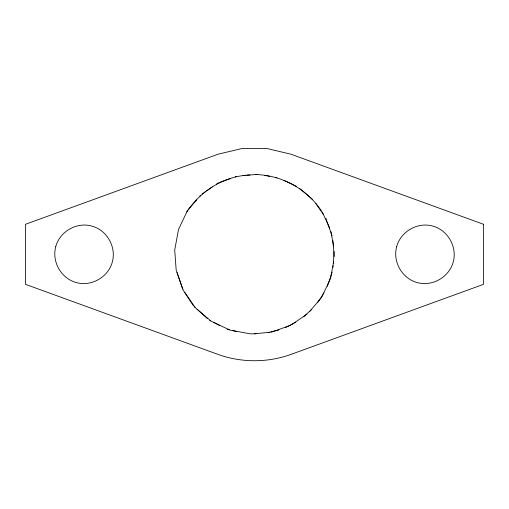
<?xml version="1.0" encoding="UTF-8"?>
<svg xmlns="http://www.w3.org/2000/svg" width="509" height="509" viewBox="0 0 509 509"><rect width="100%" height="100%" fill="white"/><g stroke="black" fill="none" stroke-linecap="round" stroke-linejoin="round"><path stroke-width="0.76" d="M333.032 267.18L333.141 265.698M333.306 263.477L334.184 251.452M330.526 278.633L333.586 261.944M327.325 286.395L332.129 272.181M196.582 199.922L187.42 210.688L178.474 229.527L174.714 250.046L176.184 270.139L183.38 290.48L195.227 307.646L211.108 321.16L229.947 330.106L250.46 333.872L256.052 333.758M321.898 296.804L322.846 294.8M323.164 294.126L330.188 279.339M317.781 302.371L323.966 292.904M186.771 211.922C200.794 190.773 224.335 175.891 249.97 174.988M199.846 196.092L200.571 195.233M309.466 311.705L321.58 297.472M303.663 316.751L311.502 309.599M202.2 193.942L205.35 191.766M206.609 190.9L212.272 186.988M216.3 184.207L218.107 182.966M292.064 324.392L306.946 314.129M285.39 327.637L295.812 322.133M218.832 182.706L230.443 178.57M235.26 176.852L236.507 176.413M271.246 332.199L290.893 325.2M254.5 333.758L268.733 332.396L278.977 329.966M243.098 175.541L245.389 175.357M246.916 175.23L257.783 174.358M268.733 332.396L269.993 332.301M255.518 174.536C281.751 175.134 306.832 188.833 321.287 210.771M264.476 175.382L269.668 176.337M275.757 177.456L277.074 177.698M227.097 329.272L229.279 329.787M232.887 330.646L236.736 331.563M284.067 180.441L296.594 186.389M209.625 320.25L210.701 320.816M213.545 322.318L219.621 325.525M299.661 188.508L312.628 199.547M194.114 306.52L195.017 307.341M197.085 309.224L207.405 318.634M315.904 203.606L323.425 214.512M184.621 292.274L193.229 305.445M322.229 211.922L329.698 228.083M325.862 218.374L332.091 235.871M176.973 272.474L182.636 289.233M330.933 231.601L333.637 246.477M332.867 240.483L334.165 256.581M483.55 224.304L483.55 284.315L290.938 354.423C267.613 362.834 241.387 362.834 218.062 354.423L25.45 284.315L25.45 224.304L218.062 154.202L242.131 148.494L266.869 148.494L290.938 154.202L483.55 224.304M55.748 246.725C51.594 261.849 61.29 278.646 76.465 282.61C91.582 286.764 108.379 277.061 112.343 261.893C116.497 246.776 106.801 229.973 91.626 226.009C76.509 221.86 59.706 231.557 55.748 246.725M396.657 246.725C392.503 261.849 402.199 278.646 417.374 282.61C432.491 286.764 449.294 277.061 453.252 261.893C457.406 246.776 447.71 229.973 432.535 226.009C417.418 221.86 400.621 231.557 396.657 246.725"/></g></svg>
